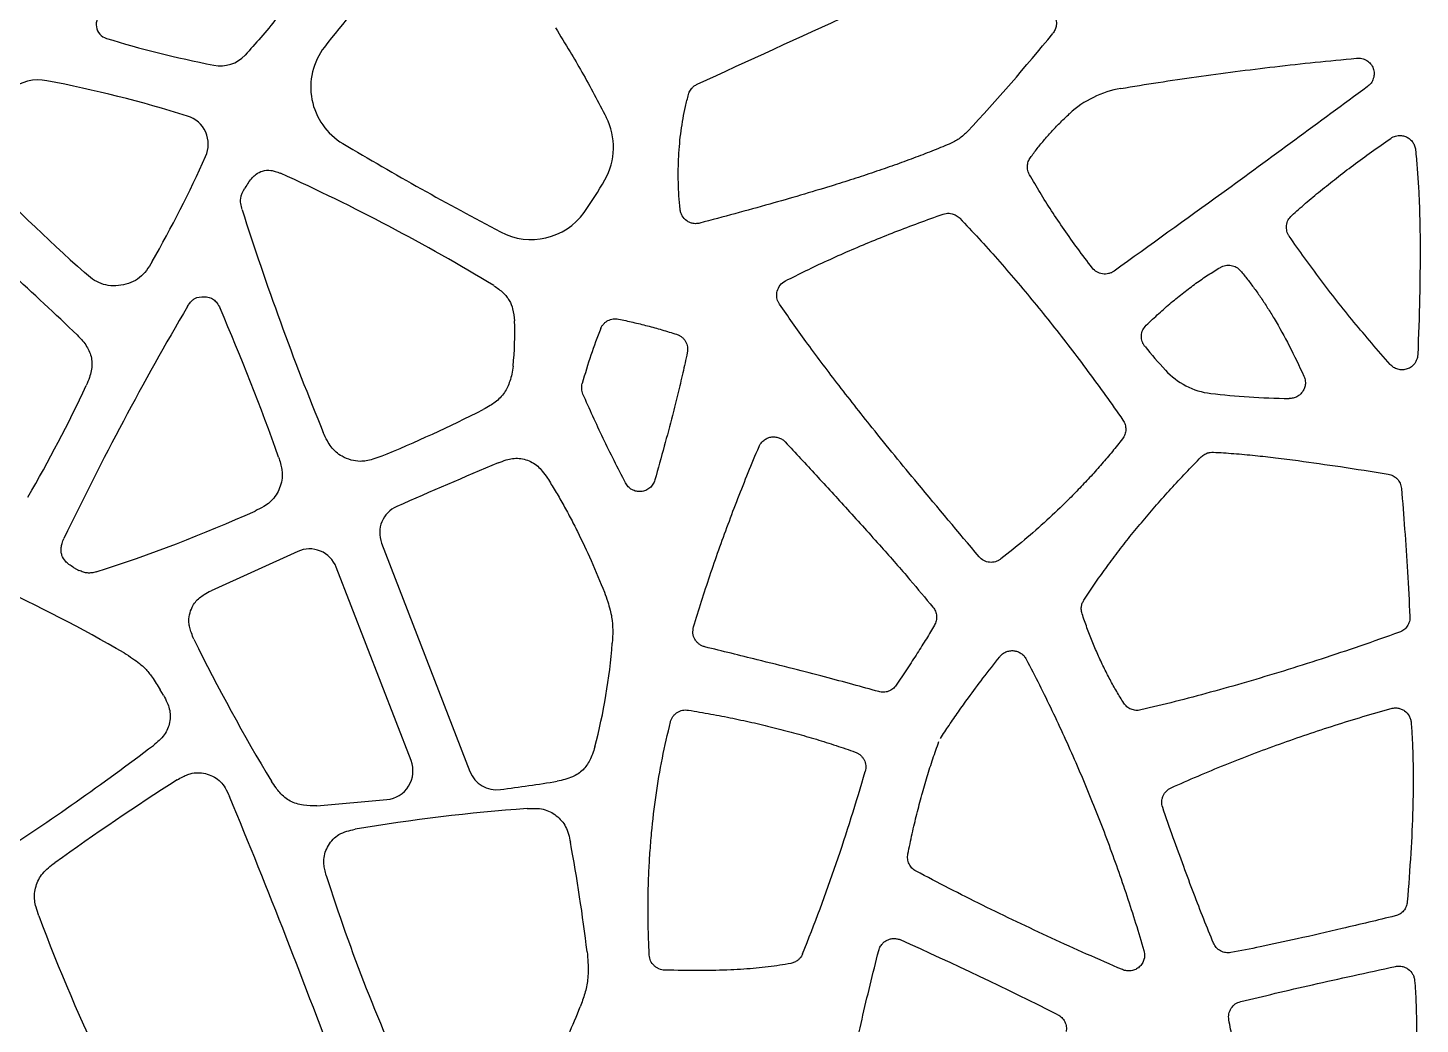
# Model space of a CAD drawing. Header units: millimetres. Extents: x -4 to 83, y 1 to 134.
# Drawn here: x 55.77 to 82.01, y 35.35 to 54.12 of the extents above; entities that cross this region are included whole.
import ezdxf

# ---------------------------------------------------------------- set-up
doc = ezdxf.new("R2010")
doc.units = ezdxf.units.MM

msp = doc.modelspace()

# ---------------------------------------------------------------- linework, layer by layer
at = {"color": 7, "linetype": 'Continuous', "lineweight": 25}
for p, q in [((62.44, 44.412), (64.104, 40.109)), ((60.859, 44.254), (59.226, 43.514)), ((56.635, 43.952), (56.737, 43.898)), ((62.995, 40.313), (61.585, 43.957)), ((58.328, 41.546), (58.269, 41.649)), ((61.221, 39.464), (62.539, 39.58))]:
    msp.add_line(p, q, dxfattribs=at)
for centre, radius, start, end in [((74.031, 44.039), 15.965, 136.2418, 142.5145), ((57.337, 54.182), 0.275, 125.6223, 252.7186), ((48.364, 75.659), 34.39, 316.9134, 320.9952), ((59.403, 54.035), 0.633, 258.5528, 317.168), ((62.34, 53.001), 1.235, 142.3459, 239.4387), ((55.973, 52.311), 0.827, 78.6968, 129.8323), ((51.695, 29.843), 23.698, 72.5987, 79.2013), ((76.688, 51.107), 1.896, 99.6528, 132.671), ((58.622, 51.929), 0.552, 335.0731, 73.1643), ((65.556, 51.868), 1.253, 330.5814, 26.8164), ((38.489, 60.932), 22.607, 330.2552, 335.885), ((94.891, 107.663), 64.855, 239.23026, 242.23725), ((82.986, 78.841), 39.292, 224.0631, 228.2934), ((63.519, 48.808), 4.314, 146.2016, 147.9095), ((44.937, 16.888), 37.854, 58.7842, 65.6616), ((59.835, 55.163), 7.855, 324.8298, 330.1436), ((13.047, 2.808), 63.074, 46.20035, 49.31338), ((111.588, 67.186), 54.34, 197.6694, 202.3817), ((65.258, 51.367), 1.236, 242.1794, 323.8722), ((111.475, 17.999), 61.07, 149.63508, 154.28163), ((16.905, 30.498), 46.28, 19.613, 23.3414), ((59.358, 48.348), 5.592, 353.7843, 2.5524), ((78.228, 48.604), 1.383, 222.5191, 263.1618), ((32.455, 58.842), 26.978, 329.8136, 334.8526), ((51.171, 73.152), 29.353, 292.5372, 296.6898), ((123.58, -93.763), 151.613, 112.87746, 113.66396), ((48.174, 71.553), 29.077, 287.8012, 294.1177), ((62.944, 44.607), 0.54, 113.664, 201.1456), ((61.082, 43.762), 0.54, 21.1456, 114.3903), ((43.724, 18.491), 27.587, 59.8317, 65.5725), ((90.712, 58.209), 35.431, 206.1398, 211.0684), ((55.905, 43.343), 10.912, 345.2874, 355.698), ((26.955, 81.774), 51.65, 303.1421, 307.1406), ((62.491, 40.118), 0.54, 275.0361, 21.1456), ((85.245, -1.902), 49.62, 122.494, 125.7099), ((64.608, 40.304), 0.54, 201.1456, 277.4617), ((59.353, 80.424), 41.003, 277.4617, 278.9757), ((37.59, 49.853), 35.333, 338.0991, 343.9908), ((-73.463, -15.468), 143.999, 20.22959, 22.49862), ((67.761, 4.438), 35.068, 94.2192, 99.5531), ((34.567, 32.922), 31.971, 6.8079, 10.5572), ((93.765, 48.449), 33.968, 197.6478, 205.2693), ((88.539, 49.566), 34.761, 200.505, 205.8377), ((38.783, -37.192), 81.319, 63.4112, 65.72026), ((59.366, 38.298), 7.305, 330.0587, 338.9608)]:
    msp.add_arc(centre, radius, start, end, dxfattribs=at)
for points, knots in [([(68.387, 53.057), (69.351, 53.498), (71.273, 54.379), (73.198, 55.254), (74.158, 55.69)], [0, 0, 0, 0, 0.501603, 1, 1, 1, 1]), ([(61.043, 55.072), (60.943, 54.935), (60.754, 54.674), (60.461, 54.294), (60.171, 53.94), (59.967, 53.714), (59.867, 53.604)], [0, 0, 0, 0, 0.269886, 0.51409, 0.764418, 1, 1, 1, 1]), ([(75.129, 54.325), (75.135, 54.308), (75.148, 54.274), (75.156, 54.219), (75.153, 54.155), (75.135, 54.083), (75.103, 54.038), (75.088, 54.015)], [0, 0, 0, 0, 0.1667, 0.331585, 0.500371, 0.749974, 1, 1, 1, 1]), ([(65.718, 54.118), (65.809, 53.969), (65.978, 53.693), (66.304, 53.136), (66.524, 52.719), (66.674, 52.433)], [0, 0, 0, 0, 0.271117, 0.500325, 1, 1, 1, 1]), ([(76.37, 52.977), (76.605, 53.015), (77.079, 53.093), (77.798, 53.199), (78.53, 53.297), (79.277, 53.388), (80.038, 53.473), (80.55, 53.522), (80.808, 53.547)], [0, 0, 0, 0, 0.159527, 0.321875, 0.487071, 0.655142, 0.82611, 1, 1, 1, 1]), ([(80.808, 53.547), (80.825, 53.548), (80.859, 53.549), (80.909, 53.542), (80.958, 53.527), (81.017, 53.497), (81.081, 53.443), (81.129, 53.357), (81.148, 53.26), (81.132, 53.163), (81.088, 53.073), (81.039, 53.03), (81.013, 53.009)], [0, 0, 0, 0, 0.065236, 0.128806, 0.192385, 0.257645, 0.380719, 0.506544, 0.627871, 0.751522, 0.874427, 1, 1, 1, 1]), ([(68.223, 52.864), (68.228, 52.878), (68.236, 52.906), (68.258, 52.945), (68.288, 52.985), (68.33, 53.026), (68.368, 53.046), (68.387, 53.057)], [0, 0, 0, 0, 0.168289, 0.335649, 0.505743, 0.751855, 1, 1, 1, 1]), ([(81.013, 53.009), (80.102, 52.337), (78.518, 51.17), (76.919, 50.022), (76.241, 49.535)], [0, 0, 0, 0, 0.575505, 1, 1, 1, 1]), ([(68.064, 50.699), (68.056, 50.784), (68.041, 50.954), (68.03, 51.206), (68.029, 51.455), (68.037, 51.699), (68.055, 51.94), (68.082, 52.177), (68.119, 52.41), (68.165, 52.639), (68.204, 52.789), (68.223, 52.864)], [0, 0, 0, 0, 0.117797, 0.23352, 0.347329, 0.459394, 0.569892, 0.679006, 0.78693, 0.89386, 1, 1, 1, 1]), ([(74.665, 51.673), (74.708, 51.731), (74.794, 51.848), (74.933, 52.017), (75.081, 52.183), (75.237, 52.346), (75.347, 52.449), (75.402, 52.502)], [0, 0, 0, 0, 0.194914, 0.392025, 0.591686, 0.794236, 1, 1, 1, 1]), ([(73.479, 52.168), (73.454, 52.143), (73.405, 52.093), (73.322, 52.029), (73.233, 51.974), (73.169, 51.945), (73.137, 51.93)], [0, 0, 0, 0, 0.251406, 0.499997, 0.74859, 1, 1, 1, 1]), ([(79.589, 50.583), (79.675, 50.66), (79.852, 50.818), (80.134, 51.052), (80.435, 51.292), (80.756, 51.536), (81.097, 51.786), (81.334, 51.952), (81.455, 52.036)], [0, 0, 0, 0, 0.146612, 0.30113, 0.46365, 0.634255, 0.813018, 1, 1, 1, 1]), ([(81.455, 52.036), (81.469, 52.045), (81.499, 52.064), (81.547, 52.081), (81.607, 52.092), (81.677, 52.089), (81.752, 52.066), (81.819, 52.024), (81.871, 51.966), (81.91, 51.897), (81.918, 51.845), (81.922, 51.819)], [0, 0, 0, 0, 0.084182, 0.165951, 0.247855, 0.373867, 0.500718, 0.621363, 0.748631, 0.874735, 1, 1, 1, 1]), ([(73.137, 51.93), (73.028, 51.885), (72.804, 51.793), (72.458, 51.66), (72.096, 51.528), (71.716, 51.397), (71.321, 51.266), (70.668, 51.061), (69.706, 50.779), (68.878, 50.557), (68.437, 50.439)], [0, 0, 0, 0, 0.071991, 0.147059, 0.225229, 0.306523, 0.39096, 0.478557, 0.722793, 1, 1, 1, 1]), ([(81.922, 51.819), (81.933, 51.708), (81.955, 51.481), (81.978, 51.129), (81.996, 50.76), (82.006, 50.373), (82.011, 49.795), (82.002, 48.99), (81.978, 48.321), (81.965, 47.965)], [0, 0, 0, 0, 0.086589, 0.177762, 0.273565, 0.374038, 0.479215, 0.722805, 1, 1, 1, 1]), ([(59.934, 51.208), (59.957, 51.238), (59.998, 51.293), (60.082, 51.37), (60.199, 51.434), (60.33, 51.44), (60.444, 51.414), (60.504, 51.391), (60.538, 51.378)], [0, 0, 0, 0, 0.160901, 0.298935, 0.49207, 0.723901, 0.843931, 1, 1, 1, 1]), ([(74.648, 51.352), (74.64, 51.369), (74.623, 51.402), (74.611, 51.458), (74.608, 51.524), (74.621, 51.6), (74.651, 51.648), (74.665, 51.673)], [0, 0, 0, 0, 0.166894, 0.331674, 0.500452, 0.749666, 1, 1, 1, 1]), ([(75.831, 49.596), (75.739, 49.718), (75.558, 49.956), (75.302, 50.314), (75.066, 50.665), (74.847, 51.009), (74.714, 51.239), (74.648, 51.352)], [0, 0, 0, 0, 0.215747, 0.423471, 0.623313, 0.81543, 1, 1, 1, 1]), ([(59.812, 50.693), (59.802, 50.732), (59.784, 50.8), (59.778, 50.945), (59.829, 51.036), (59.864, 51.1)], [0, 0, 0, 0, 0.281326, 0.50179, 1, 1, 1, 1]), ([(68.437, 50.439), (68.423, 50.436), (68.396, 50.43), (68.353, 50.428), (68.303, 50.433), (68.247, 50.449), (68.171, 50.49), (68.111, 50.556), (68.074, 50.635), (68.067, 50.677), (68.064, 50.699)], [0, 0, 0, 0, 0.082986, 0.164435, 0.246048, 0.372515, 0.500436, 0.749042, 0.873217, 1, 1, 1, 1]), ([(70.048, 49.35), (70.178, 49.415), (70.439, 49.547), (70.841, 49.736), (71.255, 49.921), (71.679, 50.1), (72.116, 50.275), (72.564, 50.446), (72.867, 50.554), (73.021, 50.608)], [0, 0, 0, 0, 0.134854, 0.272281, 0.412341, 0.555091, 0.700584, 0.848871, 1, 1, 1, 1]), ([(73.021, 50.608), (73.039, 50.614), (73.075, 50.624), (73.133, 50.626), (73.199, 50.617), (73.272, 50.59), (73.315, 50.551), (73.336, 50.532)], [0, 0, 0, 0, 0.166782, 0.331502, 0.500414, 0.750012, 1, 1, 1, 1]), ([(73.336, 50.532), (73.455, 50.405), (73.694, 50.151), (74.045, 49.759), (74.394, 49.357), (74.739, 48.945), (75.08, 48.522), (75.418, 48.089), (75.753, 47.646), (76.084, 47.192), (76.301, 46.884), (76.41, 46.729)], [0, 0, 0, 0, 0.106441, 0.213972, 0.322629, 0.432444, 0.54345, 0.655679, 0.769161, 0.883925, 1, 1, 1, 1]), ([(79.544, 50.192), (79.534, 50.207), (79.515, 50.237), (79.498, 50.288), (79.49, 50.341), (79.492, 50.413), (79.516, 50.503), (79.565, 50.556), (79.589, 50.583)], [0, 0, 0, 0, 0.126345, 0.249141, 0.372616, 0.500928, 0.750361, 1, 1, 1, 1]), ([(81.443, 47.778), (81.327, 47.911), (81.097, 48.174), (80.763, 48.574), (80.44, 48.975), (80.13, 49.378), (79.83, 49.782), (79.639, 50.056), (79.544, 50.192)], [0, 0, 0, 0, 0.171619, 0.34117, 0.508716, 0.674324, 0.838062, 1, 1, 1, 1]), ([(58.117, 49.716), (58.083, 49.659), (58.017, 49.548), (57.84, 49.359), (57.534, 49.241), (57.208, 49.26), (56.988, 49.384), (56.893, 49.465), (56.844, 49.507)], [0, 0, 0, 0, 0.132125, 0.254416, 0.505842, 0.752968, 0.872477, 1, 1, 1, 1]), ([(76.241, 49.535), (76.225, 49.525), (76.193, 49.504), (76.138, 49.486), (76.082, 49.478), (76.005, 49.483), (75.91, 49.512), (75.857, 49.568), (75.831, 49.596)], [0, 0, 0, 0, 0.126557, 0.249064, 0.37237, 0.501233, 0.750537, 1, 1, 1, 1]), ([(76.849, 48.516), (76.928, 48.591), (77.081, 48.736), (77.317, 48.941), (77.55, 49.131), (77.782, 49.305), (78.012, 49.464), (78.168, 49.559), (78.245, 49.606)], [0, 0, 0, 0, 0.182281, 0.358013, 0.527404, 0.690686, 0.848122, 1, 1, 1, 1]), ([(78.245, 49.606), (78.26, 49.615), (78.291, 49.631), (78.342, 49.645), (78.395, 49.649), (78.464, 49.643), (78.55, 49.616), (78.6, 49.566), (78.625, 49.542)], [0, 0, 0, 0, 0.126818, 0.250255, 0.374381, 0.503205, 0.751546, 1, 1, 1, 1]), ([(69.937, 48.915), (69.928, 48.929), (69.91, 48.958), (69.893, 49.006), (69.884, 49.055), (69.885, 49.106), (69.898, 49.181), (69.94, 49.279), (70.012, 49.326), (70.048, 49.35)], [0, 0, 0, 0, 0.102206, 0.200413, 0.297653, 0.39705, 0.501532, 0.751221, 1, 1, 1, 1]), ([(78.625, 49.542), (78.669, 49.488), (78.759, 49.379), (78.887, 49.208), (79.014, 49.028), (79.138, 48.839), (79.32, 48.542), (79.556, 48.118), (79.729, 47.75), (79.82, 47.558)], [0, 0, 0, 0, 0.089651, 0.181815, 0.276601, 0.37411, 0.474434, 0.726109, 1, 1, 1, 1]), ([(64.555, 49.261), (64.587, 49.24), (64.649, 49.198), (64.729, 49.13), (64.795, 49.059), (64.865, 48.962), (64.921, 48.806), (64.936, 48.673), (64.945, 48.597)], [0, 0, 0, 0, 0.14392, 0.274522, 0.393232, 0.50194, 0.717481, 1, 1, 1, 1]), ([(58.782, 48.871), (58.796, 48.892), (58.823, 48.933), (58.869, 48.983), (58.952, 49.045), (59.098, 49.063), (59.253, 49.029), (59.347, 48.932), (59.379, 48.87), (59.398, 48.834)], [0, 0, 0, 0, 0.100626, 0.187518, 0.26296, 0.493353, 0.72831, 0.847567, 1, 1, 1, 1]), ([(73.698, 44.155), (73.31, 44.615), (72.633, 45.419), (71.738, 46.511), (71.038, 47.403), (70.453, 48.178), (70.102, 48.679), (69.937, 48.915)], [0, 0, 0, 0, 0.297269, 0.519898, 0.697748, 0.857751, 1, 1, 1, 1]), ([(66.568, 48.452), (66.575, 48.468), (66.59, 48.499), (66.621, 48.54), (66.659, 48.575), (66.717, 48.613), (66.802, 48.644), (66.871, 48.636), (66.906, 48.632)], [0, 0, 0, 0, 0.125953, 0.248679, 0.372089, 0.500034, 0.749995, 1, 1, 1, 1]), ([(66.906, 48.632), (66.996, 48.613), (67.177, 48.573), (67.45, 48.505), (67.724, 48.43), (67.907, 48.374), (67.999, 48.345)], [0, 0, 0, 0, 0.244715, 0.492847, 0.744557, 1, 1, 1, 1]), ([(56.704, 48.333), (56.739, 48.296), (56.804, 48.229), (56.906, 48.09), (56.972, 47.939), (56.984, 47.778), (56.972, 47.654), (56.934, 47.518), (56.897, 47.429), (56.876, 47.378)], [0, 0, 0, 0, 0.144917, 0.265495, 0.491297, 0.600489, 0.723462, 0.843072, 1, 1, 1, 1]), ([(67.999, 48.345), (68.017, 48.339), (68.051, 48.326), (68.097, 48.295), (68.137, 48.257), (68.179, 48.196), (68.214, 48.107), (68.206, 48.033), (68.201, 47.997)], [0, 0, 0, 0, 0.126488, 0.249156, 0.372496, 0.500925, 0.750454, 1, 1, 1, 1]), ([(76.825, 48.113), (76.814, 48.128), (76.792, 48.157), (76.77, 48.209), (76.759, 48.263), (76.757, 48.337), (76.777, 48.431), (76.825, 48.488), (76.849, 48.516)], [0, 0, 0, 0, 0.126382, 0.248958, 0.372252, 0.500711, 0.7504, 1, 1, 1, 1]), ([(68.201, 47.997), (68.173, 47.87), (68.116, 47.612), (68.021, 47.219), (67.906, 46.758), (67.762, 46.217), (67.649, 45.813), (67.59, 45.601)], [0, 0, 0, 0, 0.156878, 0.320419, 0.490647, 0.733274, 1, 1, 1, 1]), ([(81.965, 47.965), (81.963, 47.945), (81.959, 47.905), (81.939, 47.848), (81.904, 47.787), (81.847, 47.729), (81.767, 47.688), (81.678, 47.67), (81.59, 47.682), (81.506, 47.717), (81.464, 47.758), (81.443, 47.778)], [0, 0, 0, 0, 0.084573, 0.16776, 0.252863, 0.377417, 0.504162, 0.627094, 0.753448, 0.875663, 1, 1, 1, 1]), ([(64.918, 47.743), (64.91, 47.693), (64.896, 47.599), (64.86, 47.467), (64.815, 47.351), (64.734, 47.207), (64.621, 47.09), (64.476, 46.995), (64.4, 46.952), (64.355, 46.927)], [0, 0, 0, 0, 0.144285, 0.274947, 0.393395, 0.501517, 0.748657, 0.851345, 1, 1, 1, 1]), ([(79.82, 47.558), (79.826, 47.542), (79.838, 47.511), (79.847, 47.462), (79.848, 47.403), (79.834, 47.336), (79.801, 47.268), (79.751, 47.21), (79.69, 47.167), (79.619, 47.139), (79.569, 47.136), (79.544, 47.135)], [0, 0, 0, 0, 0.084564, 0.167001, 0.249716, 0.37601, 0.502964, 0.624754, 0.752512, 0.87446, 1, 1, 1, 1]), ([(66.235, 47.218), (66.229, 47.234), (66.217, 47.266), (66.21, 47.317), (66.21, 47.368), (66.217, 47.401), (66.221, 47.418)], [0, 0, 0, 0, 0.249013, 0.499986, 0.749455, 1, 1, 1, 1]), ([(67.037, 45.544), (66.965, 45.684), (66.821, 45.962), (66.616, 46.382), (66.42, 46.799), (66.296, 47.079), (66.235, 47.218)], [0, 0, 0, 0, 0.254439, 0.505865, 0.754358, 1, 1, 1, 1]), ([(76.41, 46.729), (76.418, 46.716), (76.435, 46.689), (76.452, 46.645), (76.462, 46.598), (76.465, 46.535), (76.452, 46.454), (76.417, 46.401), (76.4, 46.374)], [0, 0, 0, 0, 0.125881, 0.249128, 0.37301, 0.500749, 0.750093, 1, 1, 1, 1]), ([(62.422, 46.041), (62.374, 46.023), (62.284, 45.99), (62.156, 45.959), (62.017, 45.946), (61.86, 45.97), (61.706, 46.034), (61.579, 46.122), (61.486, 46.222), (61.409, 46.349), (61.367, 46.442), (61.342, 46.495)], [0, 0, 0, 0, 0.114928, 0.213305, 0.296589, 0.426503, 0.565006, 0.667371, 0.769981, 0.868621, 1, 1, 1, 1]), ([(68.318, 42.832), (68.368, 42.993), (68.466, 43.316), (68.625, 43.799), (68.793, 44.283), (68.969, 44.768), (69.154, 45.255), (69.348, 45.743), (69.484, 46.067), (69.552, 46.23)], [0, 0, 0, 0, 0.139456, 0.279986, 0.421628, 0.564416, 0.708385, 0.853569, 1, 1, 1, 1]), ([(69.552, 46.23), (69.56, 46.245), (69.574, 46.275), (69.604, 46.314), (69.646, 46.354), (69.703, 46.389), (69.775, 46.412), (69.851, 46.415), (69.923, 46.4), (69.992, 46.368), (70.028, 46.334), (70.046, 46.317)], [0, 0, 0, 0, 0.084131, 0.166077, 0.248155, 0.374696, 0.502051, 0.624077, 0.752018, 0.874173, 1, 1, 1, 1]), ([(70.046, 46.317), (70.24, 46.109), (70.632, 45.687), (71.237, 45.027), (71.829, 44.371), (72.369, 43.759), (72.686, 43.376), (72.83, 43.203)], [0, 0, 0, 0, 0.203956, 0.413739, 0.643019, 0.838419, 1, 1, 1, 1]), ([(76.4, 46.374), (76.337, 46.295), (76.21, 46.136), (76.013, 45.903), (75.808, 45.673), (75.595, 45.446), (75.32, 45.166), (74.975, 44.837), (74.553, 44.465), (74.258, 44.23), (74.11, 44.112)], [0, 0, 0, 0, 0.093923, 0.18858, 0.284032, 0.380338, 0.477554, 0.649338, 0.823393, 1, 1, 1, 1]), ([(60.5, 46.032), (60.513, 45.992), (60.537, 45.915), (60.56, 45.806), (60.577, 45.639), (60.522, 45.41), (60.379, 45.206), (60.208, 45.09), (60.111, 45.042), (60.055, 45.014)], [0, 0, 0, 0, 0.103054, 0.192453, 0.269059, 0.505621, 0.739458, 0.849848, 1, 1, 1, 1]), ([(64.639, 45.923), (64.689, 45.942), (64.776, 45.975), (64.948, 46.02), (65.163, 45.996), (65.355, 45.895), (65.478, 45.76), (65.533, 45.681), (65.564, 45.636)], [0, 0, 0, 0, 0.149449, 0.259161, 0.494056, 0.731977, 0.846104, 1, 1, 1, 1]), ([(75.673, 43.337), (75.739, 43.437), (75.873, 43.638), (76.085, 43.937), (76.308, 44.237), (76.542, 44.536), (76.788, 44.836), (77.045, 45.136), (77.314, 45.437), (77.594, 45.738), (77.787, 45.936), (77.885, 46.036)], [0, 0, 0, 0, 0.102843, 0.207613, 0.314375, 0.42319, 0.534117, 0.647211, 0.762524, 0.880105, 1, 1, 1, 1]), ([(77.885, 46.036), (77.895, 46.045), (77.916, 46.064), (77.951, 46.087), (77.996, 46.108), (78.051, 46.124), (78.093, 46.124), (78.114, 46.124)], [0, 0, 0, 0, 0.166249, 0.331876, 0.50023, 0.749868, 1, 1, 1, 1]), ([(78.114, 46.124), (78.242, 46.116), (78.504, 46.1), (78.895, 46.063), (79.299, 46.018), (79.835, 45.949), (80.542, 45.848), (81.107, 45.759), (81.407, 45.711)], [0, 0, 0, 0, 0.115377, 0.237587, 0.354341, 0.483526, 0.72534, 1, 1, 1, 1]), ([(81.407, 45.711), (81.423, 45.708), (81.456, 45.701), (81.501, 45.682), (81.543, 45.654), (81.591, 45.609), (81.641, 45.54), (81.652, 45.474), (81.658, 45.441)], [0, 0, 0, 0, 0.125979, 0.249059, 0.372818, 0.500779, 0.750332, 1, 1, 1, 1]), ([(65.564, 45.636), (65.614, 45.557), (65.713, 45.397), (65.856, 45.15), (65.996, 44.893), (66.178, 44.538), (66.398, 44.07), (66.556, 43.684), (66.638, 43.485)], [0, 0, 0, 0, 0.115825, 0.234437, 0.355924, 0.480369, 0.731634, 1, 1, 1, 1]), ([(67.59, 45.601), (67.585, 45.586), (67.575, 45.558), (67.554, 45.518), (67.527, 45.482), (67.484, 45.44), (67.419, 45.399), (67.331, 45.378), (67.241, 45.382), (67.157, 45.415), (67.084, 45.468), (67.053, 45.518), (67.037, 45.544)], [0, 0, 0, 0, 0.063757, 0.126249, 0.188878, 0.253038, 0.377688, 0.504361, 0.627083, 0.75328, 0.875566, 1, 1, 1, 1]), ([(81.658, 45.441), (81.678, 45.186), (81.72, 44.663), (81.773, 43.858), (81.802, 43.309), (81.817, 43.028)], [0, 0, 0, 0, 0.317926, 0.651246, 1, 1, 1, 1]), ([(56.635, 43.952), (56.605, 43.971), (56.55, 44.005), (56.471, 44.077), (56.418, 44.16), (56.399, 44.251), (56.4, 44.328), (56.419, 44.413), (56.441, 44.469), (56.454, 44.501)], [0, 0, 0, 0, 0.160924, 0.298669, 0.490619, 0.599606, 0.72297, 0.843786, 1, 1, 1, 1]), ([(74.11, 44.112), (74.094, 44.101), (74.063, 44.079), (74.01, 44.058), (73.953, 44.048), (73.877, 44.049), (73.781, 44.074), (73.725, 44.128), (73.698, 44.155)], [0, 0, 0, 0, 0.126698, 0.249208, 0.372351, 0.500878, 0.750569, 1, 1, 1, 1]), ([(57.063, 43.868), (57.034, 43.861), (56.979, 43.848), (56.897, 43.845), (56.816, 43.863), (56.765, 43.885), (56.737, 43.898)], [0, 0, 0, 0, 0.269053, 0.500243, 0.727618, 1, 1, 1, 1]), ([(58.905, 42.6), (58.888, 42.639), (58.856, 42.711), (58.823, 42.816), (58.796, 42.98), (58.836, 43.153), (58.927, 43.302), (59.006, 43.383), (59.108, 43.453), (59.183, 43.492), (59.226, 43.514)], [0, 0, 0, 0, 0.115291, 0.213925, 0.29733, 0.56504, 0.667439, 0.770598, 0.869187, 1, 1, 1, 1]), ([(66.638, 43.485), (66.66, 43.426), (66.7, 43.316), (66.746, 43.159), (66.785, 42.98), (66.8, 42.77), (66.791, 42.606), (66.786, 42.525)], [0, 0, 0, 0, 0.191656, 0.358185, 0.500328, 0.749698, 1, 1, 1, 1]), ([(75.64, 43.08), (75.635, 43.094), (75.627, 43.123), (75.623, 43.167), (75.626, 43.219), (75.64, 43.278), (75.662, 43.317), (75.673, 43.337)], [0, 0, 0, 0, 0.166243, 0.331736, 0.500247, 0.750034, 1, 1, 1, 1]), ([(72.83, 43.203), (72.839, 43.191), (72.857, 43.167), (72.877, 43.126), (72.89, 43.083), (72.899, 43.023), (72.896, 42.945), (72.87, 42.891), (72.856, 42.863)], [0, 0, 0, 0, 0.125677, 0.249042, 0.373061, 0.500651, 0.750231, 1, 1, 1, 1]), ([(76.423, 41.398), (76.378, 41.47), (76.289, 41.616), (76.164, 41.841), (76.045, 42.074), (75.933, 42.315), (75.828, 42.563), (75.729, 42.818), (75.67, 42.992), (75.64, 43.08)], [0, 0, 0, 0, 0.137006, 0.275661, 0.416152, 0.558662, 0.703364, 0.850424, 1, 1, 1, 1]), ([(81.817, 43.028), (81.817, 43.012), (81.817, 42.981), (81.808, 42.934), (81.791, 42.889), (81.76, 42.833), (81.706, 42.772), (81.648, 42.745), (81.619, 42.732)], [0, 0, 0, 0, 0.125846, 0.249057, 0.372934, 0.500722, 0.75027, 1, 1, 1, 1]), ([(68.533, 42.456), (68.514, 42.462), (68.475, 42.473), (68.424, 42.505), (68.379, 42.547), (68.333, 42.613), (68.295, 42.712), (68.311, 42.792), (68.318, 42.832)], [0, 0, 0, 0, 0.126877, 0.249081, 0.372068, 0.501193, 0.750653, 1, 1, 1, 1]), ([(72.856, 42.863), (72.806, 42.779), (72.701, 42.602), (72.53, 42.33), (72.34, 42.037), (72.206, 41.837), (72.136, 41.733)], [0, 0, 0, 0, 0.220049, 0.460021, 0.719986, 1, 1, 1, 1]), ([(81.619, 42.732), (81.371, 42.644), (80.881, 42.471), (80.152, 42.228), (79.44, 42.001), (78.743, 41.792), (78.063, 41.6), (77.399, 41.424), (76.96, 41.318), (76.744, 41.267)], [0, 0, 0, 0, 0.154919, 0.30576, 0.452554, 0.595337, 0.734144, 0.869017, 1, 1, 1, 1]), ([(57.588, 42.341), (57.642, 42.308), (57.742, 42.245), (57.874, 42.148), (58.003, 42.035), (58.133, 41.869), (58.22, 41.729), (58.269, 41.649)], [0, 0, 0, 0, 0.193031, 0.35963, 0.500861, 0.712948, 1, 1, 1, 1]), ([(71.807, 41.613), (71.645, 41.658), (71.306, 41.753), (70.771, 41.895), (70.17, 42.051), (69.418, 42.238), (68.861, 42.375), (68.533, 42.456)], [0, 0, 0, 0, 0.148636, 0.312389, 0.491272, 0.700145, 1, 1, 1, 1]), ([(72.97, 40.73), (73.024, 40.812), (73.134, 40.982), (73.31, 41.237), (73.523, 41.533), (73.782, 41.88), (73.982, 42.136), (74.088, 42.271)], [0, 0, 0, 0, 0.155599, 0.318296, 0.488156, 0.729596, 1, 1, 1, 1]), ([(74.088, 42.271), (74.099, 42.283), (74.12, 42.308), (74.16, 42.339), (74.211, 42.366), (74.276, 42.385), (74.351, 42.387), (74.425, 42.371), (74.491, 42.336), (74.549, 42.287), (74.575, 42.245), (74.588, 42.223)], [0, 0, 0, 0, 0.084039, 0.165942, 0.248042, 0.374571, 0.501821, 0.623316, 0.751037, 0.873919, 1, 1, 1, 1]), ([(74.588, 42.223), (74.671, 42.063), (74.836, 41.743), (75.073, 41.258), (75.301, 40.77), (75.521, 40.278), (75.731, 39.783), (75.933, 39.284), (76.126, 38.781), (76.309, 38.275), (76.484, 37.765), (76.65, 37.251), (76.753, 36.907), (76.805, 36.734)], [0, 0, 0, 0, 0.091127, 0.182124, 0.273018, 0.36384, 0.454618, 0.545382, 0.63616, 0.726982, 0.817876, 0.908873, 1, 1, 1, 1]), ([(72.136, 41.733), (72.126, 41.72), (72.108, 41.695), (72.073, 41.664), (72.034, 41.638), (71.977, 41.612), (71.899, 41.595), (71.837, 41.607), (71.807, 41.613)], [0, 0, 0, 0, 0.125825, 0.249104, 0.373004, 0.500646, 0.750322, 1, 1, 1, 1]), ([(58.328, 41.546), (58.353, 41.499), (58.397, 41.416), (58.46, 41.248), (58.461, 41.031), (58.356, 40.777), (58.215, 40.662), (58.14, 40.601)], [0, 0, 0, 0, 0.149026, 0.262101, 0.498283, 0.734744, 1, 1, 1, 1]), ([(67.883, 41.042), (67.888, 41.06), (67.899, 41.095), (67.927, 41.143), (67.964, 41.185), (68.022, 41.231), (68.109, 41.272), (68.184, 41.267), (68.221, 41.264)], [0, 0, 0, 0, 0.126605, 0.249282, 0.372563, 0.500916, 0.750349, 1, 1, 1, 1]), ([(68.221, 41.264), (68.362, 41.241), (68.643, 41.193), (69.057, 41.112), (69.464, 41.024), (69.861, 40.929), (70.25, 40.827), (70.631, 40.716), (71.002, 40.6), (71.246, 40.515), (71.366, 40.473)], [0, 0, 0, 0, 0.132368, 0.262509, 0.390479, 0.51634, 0.640155, 0.761989, 0.881913, 1, 1, 1, 1]), ([(76.744, 41.267), (76.728, 41.264), (76.698, 41.258), (76.652, 41.258), (76.606, 41.266), (76.548, 41.285), (76.479, 41.324), (76.442, 41.373), (76.423, 41.398)], [0, 0, 0, 0, 0.125818, 0.249167, 0.373131, 0.500747, 0.749893, 1, 1, 1, 1]), ([(77.318, 39.802), (77.486, 39.876), (77.823, 40.024), (78.332, 40.235), (78.845, 40.436), (79.361, 40.628), (79.881, 40.809), (80.405, 40.981), (80.932, 41.144), (81.285, 41.244), (81.462, 41.294)], [0, 0, 0, 0, 0.125154, 0.250176, 0.37511, 0.5, 0.62489, 0.749824, 0.874846, 1, 1, 1, 1]), ([(81.462, 41.295), (81.477, 41.298), (81.505, 41.305), (81.548, 41.307), (81.598, 41.302), (81.656, 41.286), (81.734, 41.244), (81.795, 41.176), (81.832, 41.094), (81.838, 41.05), (81.84, 41.028)], [0, 0, 0, 0, 0.082665, 0.163643, 0.244691, 0.370557, 0.498155, 0.74619, 0.873755, 1, 1, 1, 1]), ([(67.484, 36.649), (67.478, 36.779), (67.466, 37.039), (67.46, 37.427), (67.462, 37.812), (67.474, 38.195), (67.496, 38.575), (67.535, 39.064), (67.606, 39.66), (67.723, 40.358), (67.83, 40.815), (67.883, 41.042)], [0, 0, 0, 0, 0.088274, 0.175891, 0.262901, 0.349357, 0.435309, 0.520812, 0.682294, 0.841886, 1, 1, 1, 1]), ([(81.84, 41.028), (81.847, 40.929), (81.861, 40.728), (81.873, 40.418), (81.879, 40.094), (81.878, 39.756), (81.868, 39.247), (81.836, 38.543), (81.791, 37.959), (81.768, 37.653)], [0, 0, 0, 0, 0.08767, 0.179382, 0.275184, 0.375117, 0.479221, 0.727758, 1, 1, 1, 1]), ([(72.357, 38.555), (72.384, 38.682), (72.436, 38.934), (72.524, 39.304), (72.618, 39.663), (72.719, 40.01), (72.825, 40.346), (72.903, 40.564), (72.941, 40.672)], [0, 0, 0, 0, 0.177682, 0.350822, 0.519515, 0.683866, 0.843987, 1, 1, 1, 1]), ([(66.459, 40.572), (66.445, 40.526), (66.419, 40.44), (66.366, 40.323), (66.307, 40.223), (66.209, 40.104), (66.023, 39.987), (65.847, 39.946), (65.75, 39.923)], [0, 0, 0, 0, 0.138792, 0.263198, 0.374765, 0.475634, 0.709763, 1, 1, 1, 1]), ([(71.366, 40.473), (71.384, 40.465), (71.418, 40.451), (71.464, 40.418), (71.502, 40.377), (71.542, 40.313), (71.573, 40.22), (71.56, 40.146), (71.553, 40.109)], [0, 0, 0, 0, 0.126638, 0.249256, 0.372512, 0.500996, 0.750501, 1, 1, 1, 1]), ([(58.589, 39.95), (58.623, 39.97), (58.688, 40.008), (58.783, 40.051), (58.934, 40.098), (59.162, 40.076), (59.38, 39.96), (59.503, 39.791), (59.55, 39.691), (59.576, 39.635)], [0, 0, 0, 0, 0.099823, 0.185367, 0.257668, 0.490274, 0.728235, 0.846203, 1, 1, 1, 1]), ([(61.221, 39.464), (61.135, 39.463), (61.005, 39.462), (60.837, 39.499), (60.718, 39.547), (60.611, 39.619), (60.523, 39.704), (60.442, 39.809), (60.392, 39.882), (60.364, 39.925)], [0, 0, 0, 0, 0.245738, 0.375053, 0.49814, 0.615288, 0.744379, 0.850453, 1, 1, 1, 1]), ([(77.158, 39.432), (77.153, 39.449), (77.142, 39.485), (77.14, 39.54), (77.147, 39.595), (77.171, 39.665), (77.221, 39.747), (77.286, 39.783), (77.318, 39.802)], [0, 0, 0, 0, 0.126503, 0.24922, 0.372656, 0.501239, 0.75052, 1, 1, 1, 1]), ([(65.181, 39.411), (65.285, 39.415), (65.481, 39.423), (65.742, 39.29), (65.934, 39.069), (65.976, 38.88), (65.998, 38.779)], [0, 0, 0, 0, 0.265523, 0.502054, 0.737418, 1, 1, 1, 1]), ([(78.115, 36.876), (78.054, 37.027), (77.927, 37.337), (77.741, 37.818), (77.549, 38.329), (77.354, 38.87), (77.224, 39.241), (77.158, 39.432)], [0, 0, 0, 0, 0.17854, 0.367781, 0.567753, 0.778485, 1, 1, 1, 1]), ([(61.396, 38.151), (61.386, 38.189), (61.367, 38.259), (61.352, 38.36), (61.347, 38.516), (61.409, 38.684), (61.521, 38.834), (61.681, 38.964), (61.834, 38.997), (61.941, 39.02)], [0, 0, 0, 0, 0.097418, 0.182842, 0.257372, 0.490081, 0.612551, 0.729683, 1, 1, 1, 1]), ([(55.98, 37.39), (55.962, 37.443), (55.93, 37.536), (55.888, 37.722), (55.912, 37.951), (56.045, 38.21), (56.2, 38.327), (56.283, 38.389)], [0, 0, 0, 0, 0.146733, 0.259691, 0.495392, 0.733834, 1, 1, 1, 1]), ([(72.51, 38.232), (72.496, 38.24), (72.469, 38.256), (72.433, 38.288), (72.403, 38.325), (72.372, 38.381), (72.346, 38.459), (72.353, 38.523), (72.357, 38.555)], [0, 0, 0, 0, 0.12588, 0.249093, 0.372957, 0.500739, 0.750182, 1, 1, 1, 1]), ([(76.4, 36.375), (76.175, 36.473), (75.727, 36.667), (75.063, 36.967), (74.409, 37.274), (73.766, 37.586), (73.133, 37.904), (72.717, 38.123), (72.51, 38.232)], [0, 0, 0, 0, 0.170696, 0.339738, 0.507158, 0.672985, 0.837255, 1, 1, 1, 1]), ([(81.768, 37.653), (81.766, 37.637), (81.762, 37.606), (81.747, 37.562), (81.726, 37.521), (81.689, 37.47), (81.629, 37.417), (81.57, 37.397), (81.54, 37.387)], [0, 0, 0, 0, 0.125809, 0.249081, 0.372975, 0.500606, 0.750266, 1, 1, 1, 1]), ([(81.54, 37.387), (81.207, 37.307), (80.592, 37.16), (79.742, 36.965), (79.044, 36.812), (78.628, 36.732), (78.445, 36.697)], [0, 0, 0, 0, 0.323984, 0.598623, 0.823944, 1, 1, 1, 1]), ([(70.82, 31.804), (70.847, 31.997), (70.902, 32.388), (70.997, 32.978), (71.103, 33.578), (71.221, 34.19), (71.351, 34.812), (71.492, 35.444), (71.644, 36.087), (71.753, 36.519), (71.808, 36.737)], [0, 0, 0, 0, 0.116273, 0.234981, 0.356156, 0.479827, 0.606022, 0.734766, 0.866085, 1, 1, 1, 1]), ([(71.808, 36.737), (71.813, 36.75), (71.821, 36.778), (71.84, 36.816), (71.869, 36.857), (71.911, 36.899), (71.966, 36.934), (72.029, 36.956), (72.093, 36.963), (72.159, 36.958), (72.2, 36.943), (72.221, 36.935)], [0, 0, 0, 0, 0.083223, 0.164856, 0.246631, 0.372679, 0.500191, 0.622751, 0.750481, 0.87378, 1, 1, 1, 1]), ([(76.805, 36.734), (76.809, 36.716), (76.818, 36.679), (76.818, 36.623), (76.806, 36.558), (76.776, 36.488), (76.721, 36.423), (76.65, 36.375), (76.568, 36.351), (76.481, 36.347), (76.427, 36.366), (76.4, 36.375)], [0, 0, 0, 0, 0.083171, 0.165145, 0.248833, 0.374044, 0.499384, 0.622027, 0.750181, 0.873863, 1, 1, 1, 1]), ([(78.445, 36.697), (78.428, 36.694), (78.395, 36.69), (78.344, 36.694), (78.295, 36.706), (78.233, 36.734), (78.162, 36.786), (78.131, 36.846), (78.115, 36.876)], [0, 0, 0, 0, 0.126132, 0.249149, 0.372803, 0.500787, 0.75031, 1, 1, 1, 1]), ([(66.313, 36.712), (66.32, 36.644), (66.331, 36.519), (66.334, 36.342), (66.322, 36.146), (66.274, 35.924), (66.214, 35.758), (66.184, 35.675)], [0, 0, 0, 0, 0.191696, 0.358233, 0.500489, 0.749764, 1, 1, 1, 1]), ([(67.775, 36.366), (67.756, 36.367), (67.719, 36.37), (67.666, 36.387), (67.617, 36.414), (67.56, 36.461), (67.501, 36.538), (67.49, 36.612), (67.484, 36.649)], [0, 0, 0, 0, 0.126527, 0.249167, 0.37249, 0.500996, 0.750395, 1, 1, 1, 1]), ([(70.15, 36.492), (70.081, 36.48), (69.941, 36.455), (69.724, 36.426), (69.498, 36.402), (69.261, 36.383), (68.913, 36.363), (68.416, 36.354), (68.001, 36.362), (67.775, 36.366)], [0, 0, 0, 0, 0.088003, 0.179734, 0.275276, 0.374699, 0.478068, 0.714979, 1, 1, 1, 1]), ([(70.373, 36.674), (70.366, 36.659), (70.352, 36.629), (70.322, 36.588), (70.28, 36.548), (70.223, 36.51), (70.175, 36.498), (70.15, 36.492)], [0, 0, 0, 0, 0.166548, 0.33175, 0.500356, 0.749878, 1, 1, 1, 1]), ([(78.629, 35.774), (78.846, 35.826), (79.297, 35.934), (80.001, 36.096), (80.755, 36.265), (81.276, 36.377), (81.544, 36.436)], [0, 0, 0, 0, 0.224099, 0.465457, 0.724088, 1, 1, 1, 1]), ([(81.544, 36.436), (81.558, 36.438), (81.586, 36.443), (81.627, 36.443), (81.676, 36.436), (81.73, 36.419), (81.804, 36.376), (81.861, 36.311), (81.896, 36.233), (81.902, 36.192), (81.905, 36.17)], [0, 0, 0, 0, 0.083068, 0.164693, 0.246504, 0.372772, 0.50058, 0.74917, 0.873302, 1, 1, 1, 1]), ([(81.905, 36.17), (81.91, 36.104), (81.922, 35.968), (81.932, 35.759), (81.939, 35.513), (81.94, 35.22), (81.934, 35.001), (81.932, 34.885)], [0, 0, 0, 0, 0.15541, 0.317937, 0.48768, 0.729749, 1, 1, 1, 1]), ([(78.405, 35.432), (78.403, 35.45), (78.398, 35.488), (78.405, 35.543), (78.421, 35.597), (78.457, 35.663), (78.522, 35.737), (78.593, 35.761), (78.629, 35.774)], [0, 0, 0, 0, 0.126581, 0.249168, 0.372422, 0.500933, 0.750518, 1, 1, 1, 1]), ([(75.18, 35.527), (75.194, 35.519), (75.222, 35.504), (75.258, 35.473), (75.289, 35.436), (75.322, 35.381), (75.349, 35.303), (75.343, 35.239), (75.34, 35.207)], [0, 0, 0, 0, 0.125844, 0.249033, 0.3729, 0.500724, 0.750307, 1, 1, 1, 1]), ([(79.03, 33.082), (78.992, 33.189), (78.915, 33.404), (78.811, 33.731), (78.714, 34.062), (78.624, 34.398), (78.543, 34.738), (78.469, 35.083), (78.427, 35.315), (78.405, 35.432)], [0, 0, 0, 0, 0.140217, 0.281161, 0.422927, 0.565605, 0.709285, 0.854055, 1, 1, 1, 1])]:
    msp.add_open_spline(points, degree=3, knots=knots, dxfattribs=at)
for points in [[(57.255, 53.92), (57.886, 53.723), (58.563, 53.559), (59.277, 53.414)], [(66.568, 48.452), (66.437, 48.13), (66.323, 47.784), (66.221, 47.418)], [(76.825, 48.113), (76.945, 47.965), (77.074, 47.817), (77.209, 47.669)], [(78.064, 47.231), (78.533, 47.175), (79.027, 47.142), (79.544, 47.135)]]:
    msp.add_open_spline(points, degree=3, dxfattribs=at)

doc.saveas('drawing.dxf')
